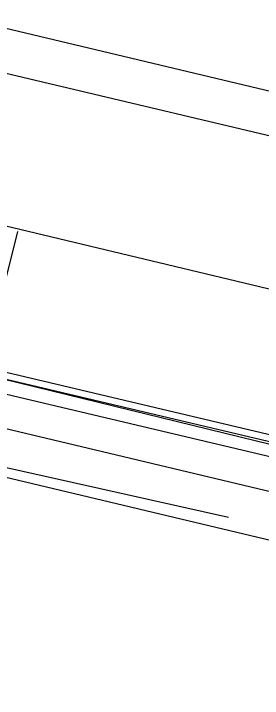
# Model space of a CAD drawing. Header units: feet. Extents: x -84 to 198, y -22 to 181.
# Drawn here: x 100.792 to 101.279, y 61.557 to 62.897 of the extents above; entities that cross this region are included whole.
import ezdxf

# ---------------------------------------------------------------- set-up
doc = ezdxf.new("R2010")
doc.units = ezdxf.units.FT
doc.layers.add('A-LINEA', color=7, linetype='CONTINUOUS')

msp = doc.modelspace()

# ---------------------------------------------------------------- linework, layer by layer
at = {"layer": 'A-LINEA'}
for p, q in [((113.5867, 59.8311), (100.4267, 62.9511)), ((100.7333, 62.7911), (109.0267, 60.8311)), ((100.7333, 62.7911), (109.0267, 60.8311)), ((100.8, 62.4711), (100.8, 62.4711)), ((100.8, 62.4711), (100.8, 62.4711)), ((100.8, 62.4711), (100.8, 62.4711)), ((100.8, 62.4711), (100.8, 62.4711)), ((100.8, 62.4711), (100.8, 62.4711)), ((100.8, 62.4711), (100.8, 62.4711)), ((102.3467, 61.7111), (100.72, 62.0978)), ((102.3467, 61.7111), (100.72, 62.0978)), ((100.5467, 62.0444), (108.8533, 60.0711)), ((101.2133, 61.9111), (100.7333, 62.0178))]:
    msp.add_line(p, q, dxfattribs=at)
for points in [[(100.6533, 62.5111), (102.44, 62.0844), (104.6133, 61.5778)], [(100.6533, 62.5111), (102.44, 62.0844), (104.6133, 61.5778)], [(100.6133, 62.2711), (100.6267, 62.3111), (100.72, 62.2844), (100.7067, 62.2711), (100.72, 62.2711), (100.7467, 62.2711), (100.7333, 62.2711), (100.7467, 62.2578), (100.8, 62.4711)], [(100.6133, 62.2711), (100.6267, 62.3111), (100.72, 62.2844), (100.7067, 62.2711), (100.72, 62.2711), (100.7467, 62.2711), (100.7333, 62.2711), (100.7467, 62.2578), (100.8, 62.4711)], [(100.6133, 62.2711), (100.6267, 62.3111), (100.72, 62.2844), (100.7067, 62.2711), (100.72, 62.2711), (100.7467, 62.2711), (100.7333, 62.2711), (100.7467, 62.2578), (100.8, 62.4711)], [(100.6133, 62.2711), (100.6267, 62.3111), (100.72, 62.2844), (100.7067, 62.2711), (100.72, 62.2711), (100.7467, 62.2711), (100.7333, 62.2711), (100.7467, 62.2578), (100.8, 62.4711)], [(100.6133, 62.2711), (100.6267, 62.3111), (100.72, 62.2844), (100.7067, 62.2711), (100.72, 62.2711), (100.7467, 62.2711), (100.7333, 62.2711), (100.7467, 62.2578), (100.8, 62.4711)], [(100.6133, 62.2711), (100.6267, 62.3111), (100.72, 62.2844), (100.7067, 62.2711), (100.72, 62.2711), (100.7467, 62.2711), (100.7333, 62.2711), (100.7467, 62.2578), (100.8, 62.4711)], [(102.3733, 61.8178), (100.68, 62.2178), (100.68, 62.2044), (102.3733, 61.8044)], [(102.3733, 61.8178), (100.68, 62.2178), (100.68, 62.2044), (102.3733, 61.8044)], [(102.36, 61.7778), (100.6667, 62.1778), (100.6667, 62.1911), (100.68, 62.2044), (102.3733, 61.7911)], [(102.36, 61.7778), (100.6667, 62.1778), (100.6667, 62.1911), (100.68, 62.2044), (102.3733, 61.7911)]]:
    msp.add_lwpolyline(points, dxfattribs=at)

doc.saveas('drawing.dxf')
